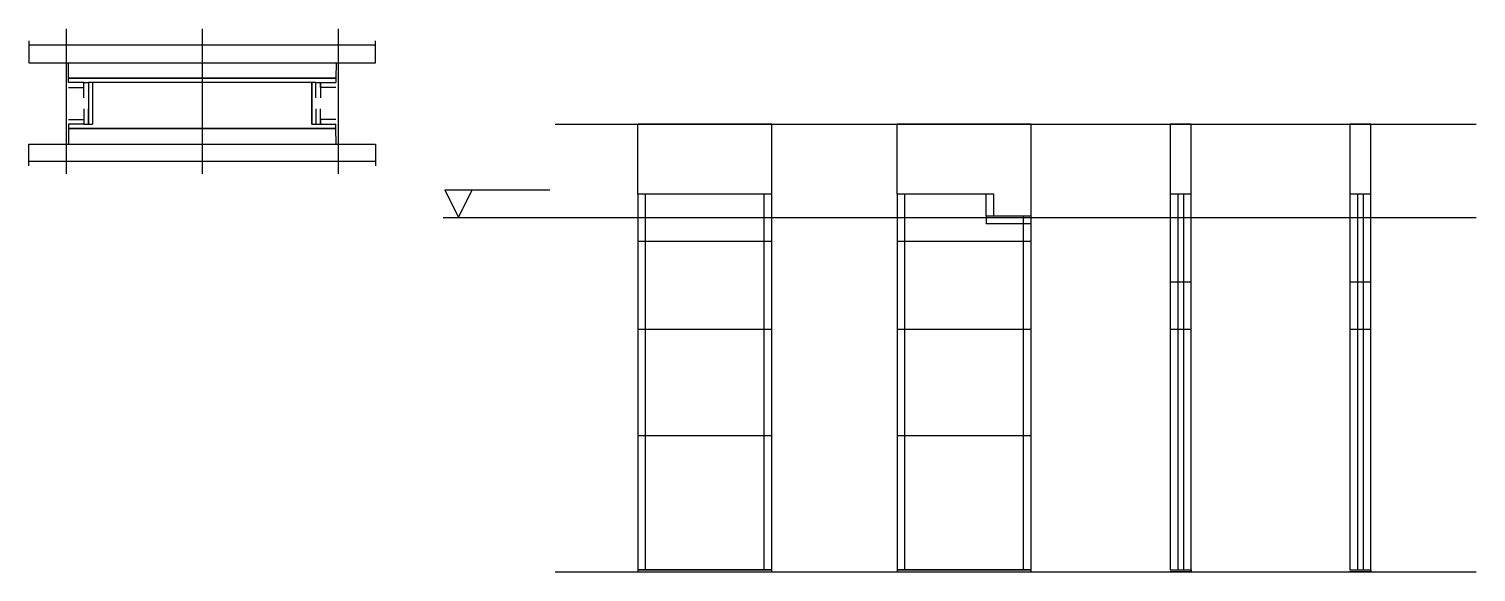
# Model space of a CAD drawing. Header units: metres. Extents: x 7834 to 9154, y 5214 to 5709.
import ezdxf

# ---------------------------------------------------------------- set-up
doc = ezdxf.new("R2010")
doc.units = ezdxf.units.M
for name, color, linetype in [('CHAPA', 7, 'Continuous'), ('COTA', 7, 'Continuous'), ('Hachura', 7, 'Continuous'), ('Madeira', 7, 'Continuous'), ('NIVEL 1° PAV.', 7, 'Continuous'), ('NIVEL 2° PAV.', 7, 'Continuous'), ('Nível', 7, 'Continuous'), ('Painéis', 7, 'Continuous'), ('Perfil Metálico', 7, 'Continuous'), ('SARR_2.2x7', 7, 'Continuous'), ('SARRAFO', 7, 'Continuous')]:
    doc.layers.add(name, color=color, linetype=linetype)

msp = doc.modelspace()

# ---------------------------------------------------------------- linework, layer by layer
at = {"layer": 'CHAPA', "color": 7, "lineweight": 25}
for points in [[(7870.1, 5660.2), (7870.1, 5664.2), (8114.1, 5664.2), (8114.1, 5660.2)], [(7870.1, 5660.2), (7870.1, 5664.2), (8114.1, 5664.2), (8114.1, 5660.2)], [(7892.1, 5660.2), (7888.5, 5660.2), (7888.5, 5622.2), (7892.1, 5622.2)], [(7892.1, 5660.2), (7888.5, 5660.2), (7888.5, 5622.2), (7892.1, 5622.2)], [(8095.7, 5660.2), (8092.1, 5660.2), (8092.1, 5622.2), (8095.7, 5622.2)], [(8095.7, 5660.2), (8092.1, 5660.2), (8092.1, 5622.2), (8095.7, 5622.2)], [(7870.1, 5622.2), (7870.1, 5618.2), (8114.1, 5618.2), (8114.1, 5622.2)], [(7870.1, 5622.2), (7870.1, 5618.2), (8114.1, 5618.2), (8114.1, 5622.2)]]:
    msp.add_lwpolyline(points, dxfattribs=at)
at = {"layer": 'COTA', "color": 7, "lineweight": 25}
for p, q in [((8511.6, 5622.4), (8389.6, 5622.4)), ((8389.6, 5558.4), (8389.6, 5622.4)), ((8511.6, 5558.4), (8511.6, 5622.4)), ((8748.1, 5622.4), (8626.1, 5622.4)), ((8626.1, 5558.4), (8626.1, 5622.4)), ((8748.1, 5538.4), (8748.1, 5622.4))]:
    msp.add_line(p, q, dxfattribs=at)
for points in [[(8894.1, 5558.4), (8894.1, 5622.4), (8875.1, 5622.4), (8875.1, 5558.4)], [(9057.9, 5558.4), (9057.9, 5622.4), (9038.9, 5622.4), (9038.9, 5558.4)]]:
    msp.add_lwpolyline(points, dxfattribs=at)
at = {"layer": 'Hachura', "color": 7, "lineweight": 25}
for p, q in [((7868.1, 5709), (7868.1, 5577.2)), ((7992.2, 5709), (7992.1, 5577.2)), ((8116.2, 5709), (8116.2, 5577.2))]:
    msp.add_line(p, q, dxfattribs=at)
at = {"layer": 'Madeira', "color": 7, "lineweight": 25}
for points in [[(8114.2, 5678.2), (8114.1, 5664.2), (7870.2, 5664.2), (7870.2, 5678.2)], [(8114.2, 5678.2), (8114.1, 5664.2), (7870.2, 5664.2), (7870.2, 5678.2)], [(8114.2, 5604.2), (8114.1, 5618.2), (7870.2, 5618.2), (7870.2, 5604.2)]]:
    msp.add_lwpolyline(points, dxfattribs=at)
at = {"layer": 'NIVEL 1° PAV.', "color": 7, "lineweight": 25}
msp.add_line((8314.1, 5622.4), (9153.9, 5622.4), dxfattribs=at)
at = {"layer": 'NIVEL 2° PAV.', "color": 7, "lineweight": 25}
for p, q in [((8213.3, 5562.4), (8309.3, 5562.4)), ((8213.3, 5562.4), (8225.8, 5537.4)), ((8225.8, 5537.4), (8238.3, 5562.4)), ((8211.9, 5537.4), (9153.9, 5537.4))]:
    msp.add_line(p, q, dxfattribs=at)
at = {"layer": 'Nível', "color": 7, "lineweight": 25}
for p, q in [((8314.1, 5622.4), (9153.9, 5622.4)), ((8314.1, 5214.4), (9153.9, 5214.4))]:
    msp.add_line(p, q, dxfattribs=at)
at = {"layer": 'Painéis', "color": 7, "lineweight": 25}
for p, q in [((8511.6, 5558.4), (8389.6, 5558.4)), ((8389.6, 5558.4), (8389.6, 5214.4)), ((8389.6, 5558.4), (8389.6, 5558.4)), ((8511.6, 5214.4), (8511.6, 5558.4)), ((8511.6, 5558.4), (8511.6, 5558.4)), ((8626.1, 5558.4), (8626.1, 5214.4)), ((8714.1, 5558.4), (8626.1, 5558.4)), ((8714.1, 5538.4), (8714.1, 5558.4)), ((8875.1, 5558.4), (8875.1, 5216.4)), ((8894.1, 5216.4), (8894.1, 5558.4)), ((9038.9, 5558.4), (9038.9, 5216.4)), ((9057.9, 5216.4), (9057.9, 5558.4)), ((8626.1, 5548.4), (8626.1, 5548.4)), ((8748.1, 5538.4), (8714.1, 5538.4)), ((8748.1, 5214.4), (8748.1, 5538.4)), ((8748.1, 5538.4), (8748.1, 5538.4)), ((8511.6, 5515.4), (8389.6, 5515.4)), ((8748.1, 5515.4), (8626.1, 5515.4)), ((8894.1, 5478.4), (8875.1, 5478.4)), ((9057.9, 5478.4), (9038.9, 5478.4)), ((8511.6, 5435.4), (8389.6, 5435.4)), ((8748.1, 5435.4), (8626.1, 5435.4)), ((8894.1, 5435.4), (8875.1, 5435.4)), ((9057.9, 5435.4), (9038.9, 5435.4)), ((8511.6, 5338.4), (8389.6, 5338.4)), ((8748.1, 5338.4), (8626.1, 5338.4)), ((8389.6, 5216.4), (8511.6, 5216.4)), ((8626.1, 5216.4), (8748.1, 5216.4)), ((8875.1, 5216.4), (8894.1, 5216.4)), ((9038.9, 5216.4), (9057.9, 5216.4))]:
    msp.add_line(p, q, dxfattribs=at)
for points in [[(8092.1, 5622.2), (8092.1, 5660.2), (7892.1, 5660.2), (7892.1, 5622.2)], [(8894.1, 5558.4), (8894.1, 5558.4), (8875.1, 5558.4), (8875.1, 5558.4)], [(9057.9, 5558.4), (9057.9, 5558.4), (9038.9, 5558.4), (9038.9, 5558.4)], [(8511.6, 5216.4), (8389.6, 5216.4), (8389.6, 5214.4), (8511.6, 5214.4)], [(8748.1, 5216.4), (8626.1, 5216.4), (8626.1, 5214.4), (8748.1, 5214.4)], [(8875.1, 5216.4), (8894.1, 5216.4), (8894.1, 5214.4), (8875.1, 5214.4)], [(9038.9, 5216.4), (9057.9, 5216.4), (9057.9, 5214.4), (9038.9, 5214.4)]]:
    msp.add_lwpolyline(points, dxfattribs=at)
at = {"layer": 'Perfil Metálico', "color": 7, "lineweight": 25}
for points in [[(7834.1, 5698.2), (7834.1, 5678.2), (8150.1, 5678.2), (8150.1, 5698.2)], [(8150.1, 5682.2), (8150.1, 5694.2), (7834.1, 5694.2), (7834.1, 5682.2)], [(7834.1, 5584.2), (7834.1, 5604.2), (8150.1, 5604.2), (8150.1, 5584.2)], [(8150.1, 5600.2), (8150.1, 5588.2), (7834.1, 5588.2), (7834.1, 5600.2)]]:
    msp.add_lwpolyline(points, dxfattribs=at)
at = {"layer": 'SARR_2.2x7', "color": 7, "lineweight": 25}
for p, q in [((8396.6, 5515.4), (8396.6, 5558.4)), ((8504.6, 5515.4), (8504.6, 5558.4)), ((8633.1, 5515.4), (8633.1, 5558.4)), ((8707.1, 5538.4), (8707.1, 5558.4)), ((8882.1, 5558.4), (8882.1, 5435.4)), ((8887.1, 5558.4), (8887.1, 5435.4)), ((9045.9, 5558.4), (9045.9, 5435.4)), ((9050.9, 5558.4), (9050.9, 5435.4)), ((8707.1, 5538.4), (8707.1, 5531.4)), ((8748.1, 5538.4), (8707.1, 5538.4)), ((8748.1, 5531.4), (8707.1, 5531.4)), ((8741.1, 5515.4), (8741.1, 5538.4)), ((8396.6, 5435.4), (8396.6, 5515.4)), ((8504.6, 5435.4), (8504.6, 5515.4)), ((8633.1, 5435.4), (8633.1, 5515.4)), ((8741.1, 5435.4), (8741.1, 5515.4)), ((8396.6, 5338.4), (8396.6, 5435.4)), ((8504.6, 5338.4), (8504.6, 5435.4)), ((8633.1, 5338.4), (8633.1, 5435.4)), ((8741.1, 5338.4), (8741.1, 5435.4)), ((8882.1, 5435.4), (8882.1, 5216.4)), ((8887.1, 5435.4), (8887.1, 5216.4)), ((9045.9, 5435.4), (9045.9, 5216.4)), ((9050.9, 5435.4), (9050.9, 5216.4)), ((8396.6, 5216.4), (8396.6, 5338.4)), ((8504.6, 5216.4), (8504.6, 5338.4)), ((8633.1, 5216.4), (8633.1, 5338.4)), ((8741.1, 5216.4), (8741.1, 5338.4)), ((8396.6, 5216.4), (8396.6, 5216.4)), ((8504.6, 5216.4), (8504.6, 5216.4)), ((8633.1, 5216.4), (8633.1, 5216.4)), ((8741.1, 5216.4), (8741.1, 5216.4))]:
    msp.add_line(p, q, dxfattribs=at)
at = {"layer": 'SARRAFO', "color": 7, "lineweight": 25}
for points in [[(7870.1, 5655.8), (7884.1, 5655.8), (7884.1, 5660.2), (7870.1, 5660.2)], [(7884.1, 5646.2), (7884.1, 5660.2), (7888.5, 5660.2), (7888.5, 5646.2)], [(8095.7, 5646.2), (8095.7, 5660.2), (8100.1, 5660.2), (8100.1, 5646.2)], [(8114.1, 5655.8), (8100.1, 5655.8), (8100.1, 5660.2), (8114.1, 5660.2)], [(7884.1, 5636.2), (7884.1, 5622.2), (7888.5, 5622.2), (7888.5, 5636.2)], [(8095.7, 5636.2), (8095.7, 5622.2), (8100.1, 5622.2), (8100.1, 5636.2)], [(7870.1, 5626.6), (7884.1, 5626.6), (7884.1, 5622.2), (7870.1, 5622.2)], [(8114.1, 5626.6), (8100.1, 5626.6), (8100.1, 5622.2), (8114.1, 5622.2)]]:
    msp.add_lwpolyline(points, dxfattribs=at)

doc.saveas('drawing.dxf')
